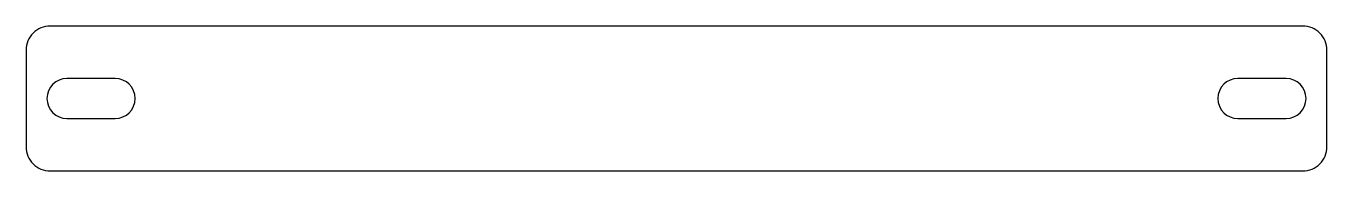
# Model space of a CAD drawing. Extents: x -135 to 135, y -15 to 15.
import ezdxf

# ---------------------------------------------------------------- set-up
doc = ezdxf.new("R2010")
doc.units = 0
doc.layers.get('0').update_dxf_attribs({"linetype": 'continuous'})

# ---------------------------------------------------------------- blocks, each defined once
blk = doc.blocks.new('SKETCH')
at = {"color": 7}
for points in [[(-135, -10, 0.414214), (-130, -15), (130, -15, 0.414214), (135, -10), (135, 10, 0.414214), (130, 15), (-130, 15, 0.414214), (-135, 10)], [(-126.5, 4.15, 1), (-126.5, -4.15), (-116.5, -4.15, 1), (-116.5, 4.15)], [(116.5, 4.15, 1), (116.5, -4.15), (126.5, -4.15, 1), (126.5, 4.15)]]:
    blk.add_lwpolyline(points, format="xyb", close=True, dxfattribs=at)

msp = doc.modelspace()

# ---------------------------------------------------------------- block references
at = {"color": 7}
msp.add_blockref('SKETCH', (0, 0), dxfattribs=at)

doc.saveas('drawing.dxf')
